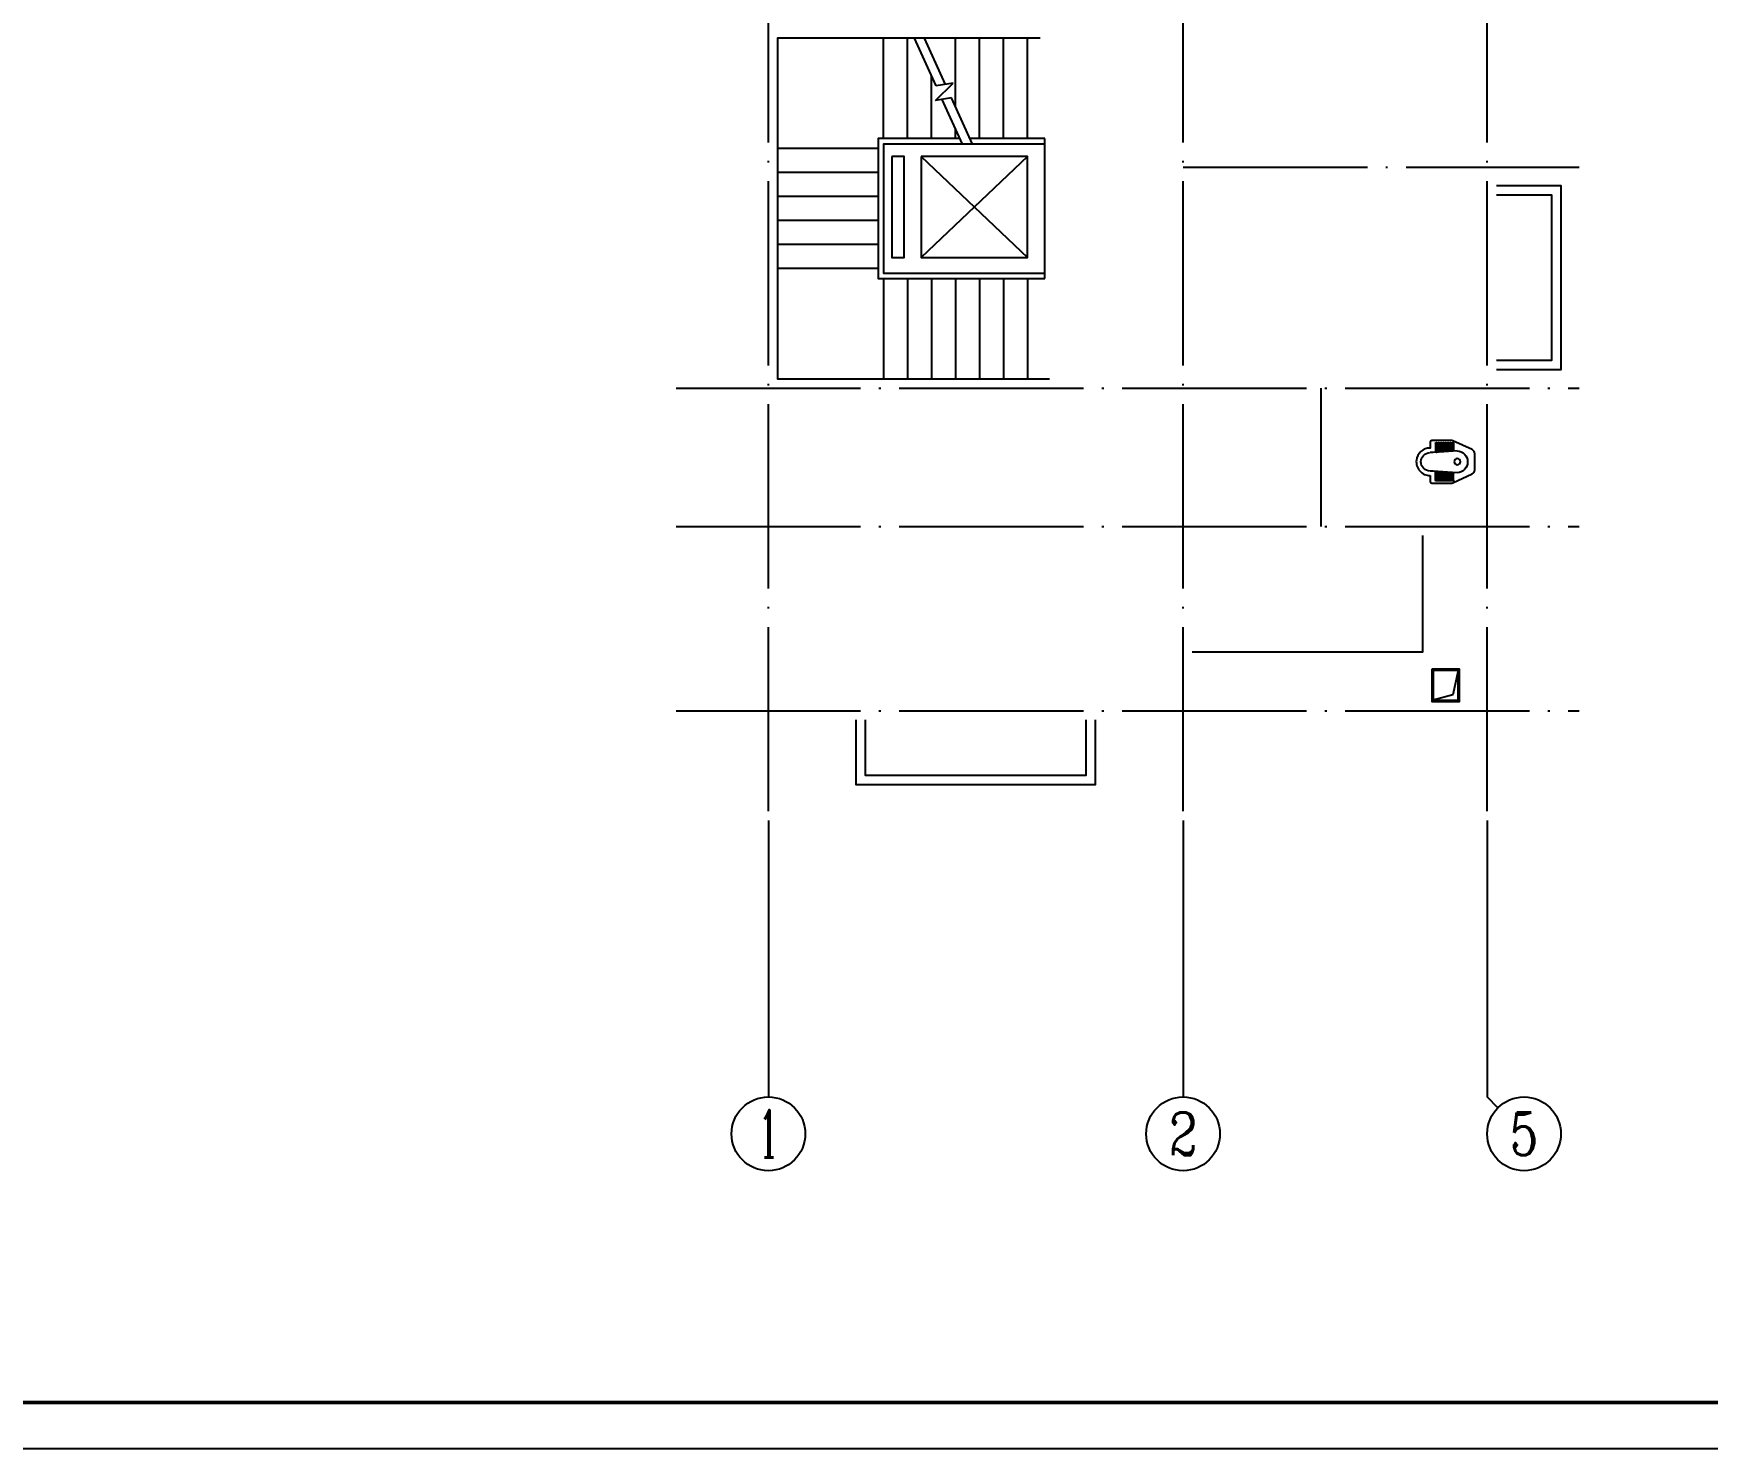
# Model space of a CAD drawing. Extents: x 522289 to 1051641, y 88514 to 354674.
# Drawn here: x 858511 to 876679, y 234380 to 249737 of the extents above; entities that cross this region are included whole.
import ezdxf
from ezdxf.enums import TextEntityAlignment as Align

# ---------------------------------------------------------------- set-up
doc = ezdxf.new("R2010")
doc.units = 0
doc.header["$LTSCALE"] = 1000
doc.header["$MEASUREMENT"] = 0
doc.linetypes.add('DOTE', pattern=[2.42, 2, -0.2, 0.02, -0.2])
doc.layers.get('0').update_dxf_attribs({"linetype": 'CONTINUOUS'})
for name, color, linetype in [('_0', 7, 'CONTINUOUS'), ('AXIS', 3, 'CONTINUOUS'), ('AXIS_TEXT', 7, 'CONTINUOUS'), ('DOTE', 1, 'DOTE'), ('EVTR', 2, 'CONTINUOUS'), ('P-图框', 7, 'CONTINUOUS'), ('PUB_TITLE', 4, 'CONTINUOUS'), ('STAIR', 2, 'CONTINUOUS'), ('洁具', 8, 'CONTINUOUS')]:
    doc.layers.add(name, color=color, linetype=linetype)
doc.styles.add('_TCH_AXIS', font='COMPLEX', dxfattribs={"bigfont": 'GBCBIG'})
doc.styles.add('COMPLEX', font='COMPLEX')

# ---------------------------------------------------------------- blocks, each defined once
blk = doc.blocks.new('$plan$00002878')
at = {"layer": '洁具', "color": 253}
for p, q in [((-198, -230), (-127, -230)), ((-198, -250), (-127, -250)), ((-198, -255), (-125, -255)), ((-198, -275), (-125, -275)), ((-198, -280), (-123, -280)), ((-198, -300), (-123, -300)), ((-198, -305), (-121, -305)), ((-198, -325), (-121, -325)), ((-198, -330), (-119, -330)), ((-198, -350), (-119, -350)), ((-198, -355), (-117, -355)), ((-120, -192), (-100, -450)), ((120, -192), (100, -450)), ((198, -355), (117, -355)), ((198, -330), (119, -330)), ((198, -350), (119, -350)), ((198, -305), (121, -305)), ((198, -325), (121, -325)), ((198, -280), (123, -280)), ((198, -300), (123, -300)), ((198, -255), (125, -255)), ((198, -275), (125, -275)), ((198, -230), (127, -230)), ((198, -250), (127, -250)), ((-198, -375), (-117, -375)), ((-198, -380), (-115, -380)), ((-198, -400), (-115, -400)), ((-198, -405), (-113, -405)), ((-198, -425), (-113, -425)), ((-100, -450), (-100, -486)), ((100, -450), (100, -486)), ((198, -405), (113, -405)), ((198, -425), (113, -425)), ((198, -380), (115, -380)), ((198, -400), (115, -400)), ((198, -375), (117, -375))]:
    blk.add_line(p, q, dxfattribs=at)
blk.add_lwpolyline([(-150, -486), (-210, -486, -0.414214), (-230, -466), (-230, -247, -0.108031), (-228, -239), (-132, -29, -0.293069), (-87, 0), (87, 0, -0.293069), (132, -29), (228, -239, -0.108031), (230, -247), (230, -466, -0.414214), (210, -486), (150, -486, -0.370477), (18, -634, -0.440428)], format="xyb", close=True, dxfattribs=at)
blk.add_circle((1, -190), 33.9, dxfattribs=at)
for centre, radius, start, end in [((-1, -198), 120, 89.7121, 177.2241), ((1, -198), 120, 2.7759, 90.2879), ((-198, -240), 10, 90, 270), ((-198, -265), 10, 90, 270), ((-198, -290), 10, 90, 270), ((-198, -315), 10, 90, 270), ((-198, -340), 10, 90, 270), ((-198, -365), 10, 90, 270), ((-127, -240), 10, 270, 90), ((-125, -265), 10, 270, 90), ((-123, -290), 10, 270, 90), ((-121, -315), 10, 270, 90), ((-119, -340), 10, 270, 90), ((-117, -365), 10, 270, 90), ((117, -365), 10, 90, 270), ((119, -340), 10, 90, 270), ((121, -315), 10, 90, 270), ((123, -290), 10, 90, 270), ((125, -265), 10, 90, 270), ((127, -240), 10, 90, 270), ((198, -240), 10, 270, 90), ((198, -265), 10, 270, 90), ((198, -290), 10, 270, 90), ((198, -315), 10, 270, 90), ((198, -340), 10, 270, 90), ((198, -365), 10, 270, 90), ((-198, -390), 10, 90, 270), ((-198, -415), 10, 90, 270), ((-115, -390), 10, 270, 90), ((-113, -415), 10, 270, 90), ((0, -485), 100, 180.775, 359.225), ((113, -415), 10, 90, 270), ((115, -390), 10, 90, 270), ((198, -390), 10, 270, 90), ((198, -415), 10, 270, 90)]:
    blk.add_arc(centre, radius, start, end, dxfattribs=at)
blk = doc.blocks.new('TQ1')
at = {"layer": 'P-图框'}
blk.add_lwpolyline([(804709, 185021), (846709, 185021), (846709, 214721), (804709, 214721)], close=True, dxfattribs=at)
at = {"layer": 'P-图框', "linetype": 'Continuous', "const_width": 40}
blk.add_lwpolyline([(807209, 185521), (846209, 185521), (846209, 214221), (807209, 214221)], close=True, dxfattribs=at)
blk = doc.blocks.new('_AXISO')
blk.add_circle((0, 0), 0.5)
at = {"layer": 'AXIS_TEXT', "style": 'COMPLEX', "width": 1.041667}
blk.add_attdef('A', text='', height=0.56, dxfattribs=at).set_placement((-0.25, -0.28), (0.25, -0.28), align=Align.FIT)

msp = doc.modelspace()

# ---------------------------------------------------------------- linework, layer by layer
for points in [[(874387, 248087), (875087, 248087), (875087, 246087), (874387, 246087)], [(874387, 247987), (874987, 247987), (874987, 246187), (874387, 246187)], [(873587, 244287), (873587, 243022), (871087, 243022)]]:
    msp.add_lwpolyline(points)
at = {"linetype": 'Continuous', "flags": 128}
for points in [[(873687, 242837), (873687, 242487), (873987, 242487), (873987, 242837)], [(873702, 242822), (873702, 242502), (873972, 242502), (873972, 242822)]]:
    msp.add_lwpolyline(points, close=True, dxfattribs=at)
msp.add_lwpolyline([(873972, 242823), (873913, 242560), (873702, 242503)], dxfattribs=at)
at = {"layer": '_0'}
for points in [[(867437, 242287), (867437, 241587), (870037, 241587), (870037, 242287)], [(867537, 242287), (867537, 241687), (869937, 241687), (869937, 242287)]]:
    msp.add_lwpolyline(points, dxfattribs=at)
at = {"layer": 'AXIS'}
for p, q in [((866487, 241195), (866487, 238195)), ((870987, 241195), (870987, 238195)), ((874287, 241195), (874287, 238195)), ((874404, 238078), (874287, 238195))]:
    msp.add_line(p, q, dxfattribs=at)
at = {"layer": 'DOTE', "linetype": 'DOTE'}
for p, q in [((866487, 241295), (866487, 257187)), ((870987, 241295), (870987, 257187)), ((874287, 241295), (874287, 257187)), ((870987, 248287), (875287, 248287)), ((865487, 245887), (875287, 245887)), ((865487, 244387), (875287, 244387)), ((865487, 242387), (875287, 242387))]:
    msp.add_line(p, q, dxfattribs=at)
msp.add_lwpolyline([(872487, 244387), (872487, 245887)], dxfattribs=at)
at = {"layer": 'EVTR'}
for p, q in [((869297, 248401), (868145, 247304)), ((868145, 248401), (869297, 247304))]:
    msp.add_line(p, q, dxfattribs=at)
for points in [[(869437, 249687), (866587, 249687), (866587, 245987), (869537, 245987)], [(867737, 248597), (867737, 249687)], [(867997, 248597), (867997, 249687)], [(868517, 248946), (868517, 249687)], [(868777, 248597), (868777, 249687)], [(869037, 248597), (869037, 249687)], [(869297, 248597), (869297, 249687)], [(868257, 248597), (868257, 249278)], [(868565, 248597), (867677, 248597), (867677, 247077), (869487, 247077)], [(869487, 248537), (867737, 248537), (867737, 247137), (869487, 247137)], [(868517, 248597), (868517, 248703)], [(869487, 248597), (868675, 248597)], [(869487, 247077), (869487, 248597)], [(867677, 248487), (866587, 248487)], [(867677, 248227), (866587, 248227)], [(867677, 247967), (866587, 247967)], [(867677, 247707), (866587, 247707)], [(867677, 247447), (866587, 247447)], [(867677, 247187), (866587, 247187)], [(867737, 247077), (867737, 245987)], [(867997, 247077), (867997, 245987)], [(868257, 247077), (868257, 245987)], [(868517, 247077), (868517, 245987)], [(868777, 247077), (868777, 245987)], [(869037, 247077), (869037, 245987)], [(869297, 247077), (869297, 245987)]]:
    msp.add_lwpolyline(points, dxfattribs=at)
for points in [[(867825, 248401), (867825, 247304), (867961, 247304), (867961, 248401)], [(868145, 248401), (868145, 247304), (869297, 247304), (869297, 248401)]]:
    msp.add_lwpolyline(points, close=True, dxfattribs=at)
at = {"layer": 'PUB_TITLE'}
msp.add_lwpolyline([(852846, 234380), (894846, 234380), (894846, 264080), (852846, 264080)], close=True, dxfattribs=at)
at = {"layer": 'STAIR'}
for p, q in [((868307, 249167), (868072, 249687)), ((868410, 249184), (868182, 249687)), ((868299, 249009), (868492, 249197)), ((868492, 249197), (868307, 249167)), ((868475, 249038), (868299, 249009)), ((868592, 248537), (868373, 249021)), ((868702, 248537), (868475, 249038))]:
    msp.add_line(p, q, dxfattribs=at)

# ---------------------------------------------------------------- block references
at = {"yscale": -1, "rotation": 90}
msp.add_blockref('$plan$00002878', (874153, 245088), dxfattribs=at)
at = {"layer": 'AXIS'}
ref = msp.add_blockref('_AXISO', (866487, 237795), dxfattribs=dict(at, xscale=800, yscale=800, zscale=800))
ref.add_attrib('A', '1', dxfattribs={"layer": 'AXIS_TEXT', "height": 515, "style": '_TCH_AXIS'}).set_placement((866377, 237538), (866598, 237538), align=Align.FIT)
ref = msp.add_blockref('_AXISO', (870987, 237795), dxfattribs=dict(at, xscale=800, yscale=800, zscale=800))
ref.add_attrib('A', '2', dxfattribs={"layer": 'AXIS_TEXT', "height": 466, "style": '_TCH_AXIS'}).set_placement((870832, 237562), (871143, 237562), align=Align.FIT)
ref = msp.add_blockref('_AXISO', (874687, 237795), dxfattribs=dict(at, xscale=800, yscale=800, zscale=800))
ref.add_attrib('A', '5', dxfattribs={"layer": 'AXIS_TEXT', "height": 466, "style": '_TCH_AXIS'}).set_placement((874532, 237562), (874843, 237562), align=Align.FIT)
at = {"layer": 'P-图框'}
msp.add_blockref('TQ1', (48137, 49359), dxfattribs=at)

doc.saveas('drawing.dxf')
